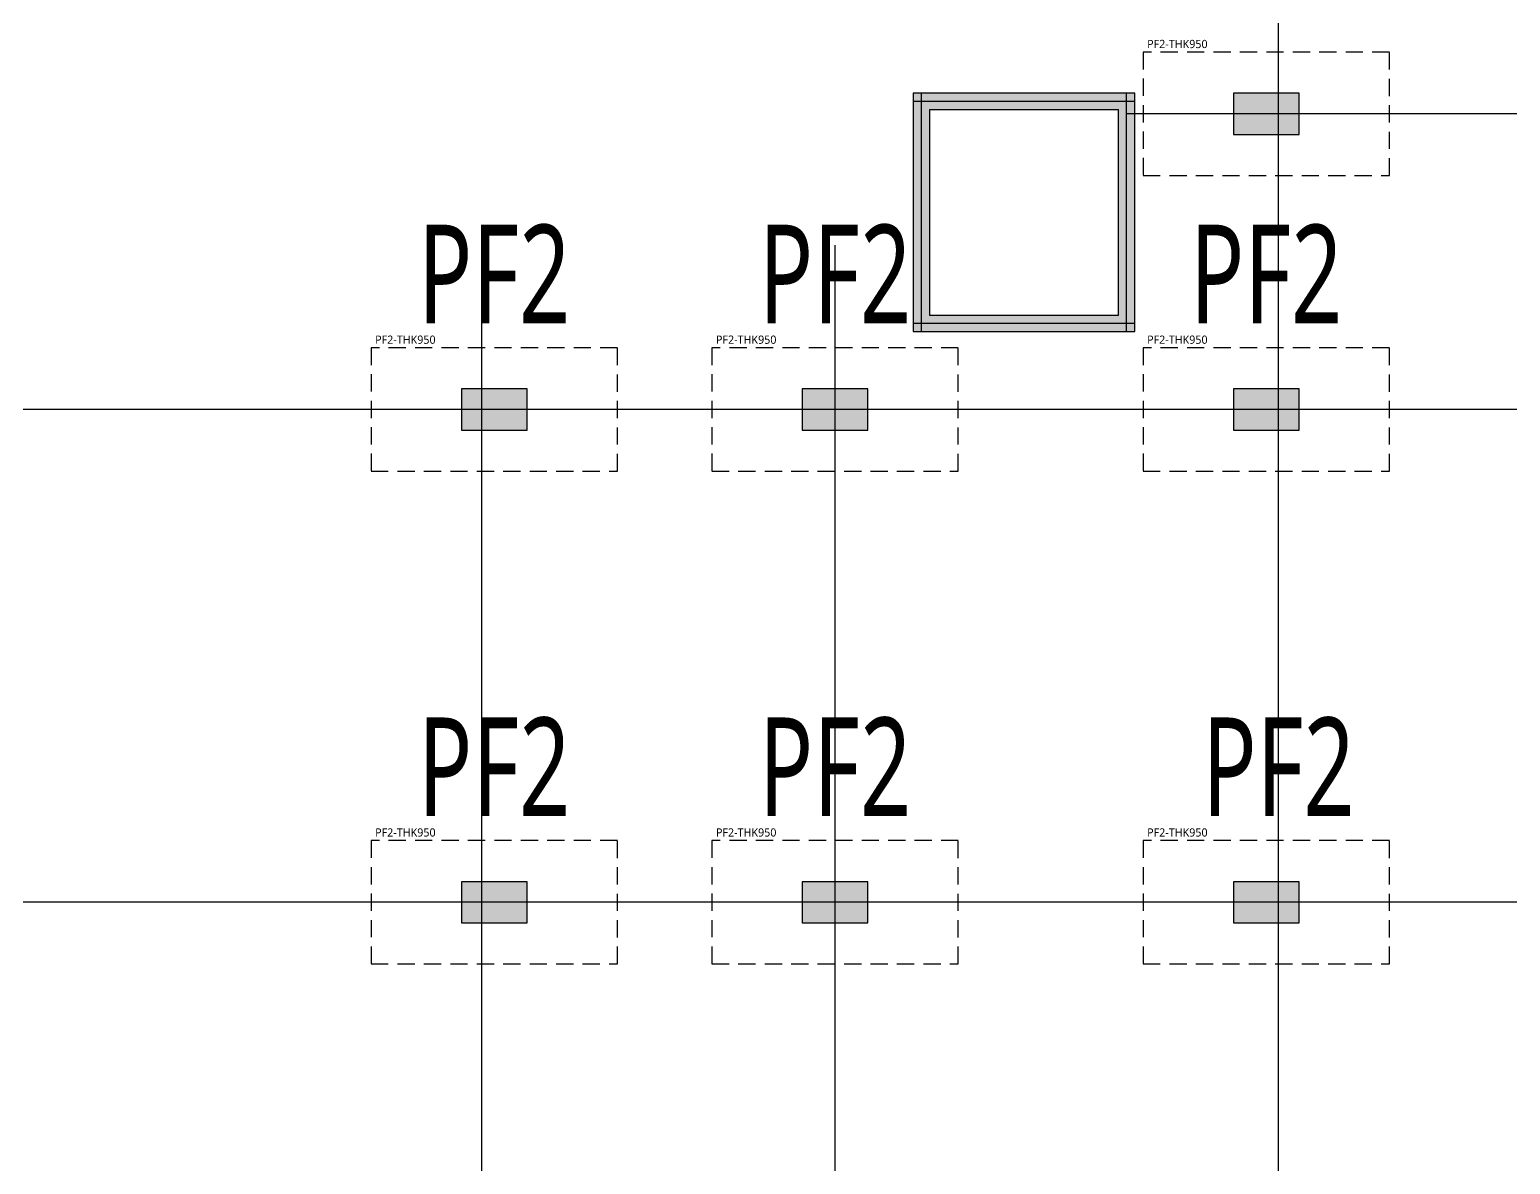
# Model space of a CAD drawing. Header units: millimetres. Extents: x 327808 to 2562540, y -728300 to 402793.
# Drawn here: x 862343 to 880373, y 175922 to 189739 of the extents above; entities that cross this region are included whole.
import ezdxf
from ezdxf.enums import TextEntityAlignment as Align

# ---------------------------------------------------------------- set-up
doc = ezdxf.new("R2010")
doc.units = ezdxf.units.MM
doc.header["$LTSCALE"] = 140
doc.linetypes.add('XS-기초$0$CONTINOUS', pattern=[0])
doc.linetypes.add('XS-기초$0$HID', pattern=[2.3, 1.5, -0.8])
for name, color, linetype in [('NAME-F', 6, 'Continuous'), ('XS-기초$0$252', 252, 'Continuous'), ('XS-기초$0$CEN-P', 14, 'XS-기초$0$CONTINOUS'), ('XS-기초$0$MAT', 3, 'XS-기초$0$HID'), ('XS-기초$0$PILE-P', 4, 'XS-기초$0$HID'), ('XS-기초$0$WALL', 11, 'Continuous')]:
    doc.layers.add(name, color=color, linetype=linetype)
doc.layers.add('XS-기초$0$DEFPOINT', color=144, linetype='Continuous', plot=False)
doc.styles.add('XS-기초$0$맑은고딕', font='malgun.ttf')
doc.styles.add('맑은고딕', font='malgun.ttf')

# ---------------------------------------------------------------- blocks, each defined once
blk = doc.blocks.new('XS-기초$0$A$C762E058C')
at = {"layer": 'XS-기초$0$252'}
h = blk.add_hatch(color=256, dxfattribs=at)
h.dxf.hatch_style = 1
h.paths.add_polyline_path([(117550, -126950), (117550, -126150), (117050, -126150), (117050, -126950)])
h.paths.add_polyline_path([(111050, -126950), (111050, -126150), (110550, -126150), (110550, -126950)])
h.paths.add_polyline_path([(105650, -126950), (105650, -126150), (105150, -126150), (105150, -126950)])
h.paths.add_polyline_path([(101350, -126950), (101350, -126150), (100850, -126150), (100850, -126950)])
h.paths.add_polyline_path([(93250, -126950), (93250, -126150), (92750, -126150), (92750, -126950)])
h.paths.add_polyline_path([(85750, -126950), (85750, -126150), (85250, -126150), (85250, -126950)])
h.paths.add_polyline_path([(117550, -124300), (117550, -123500), (117050, -123500), (117050, -124300)])
h.paths.add_polyline_path([(105650, -124300), (105650, -123500), (105150, -123500), (105150, -124300)])
h.paths.add_polyline_path([(125700, -124300), (125700, -123500), (125200, -123500), (125200, -124300)])
h.paths.add_polyline_path([(111050, -124300), (111050, -123500), (110550, -123500), (110550, -124300)])
h.paths.add_polyline_path([(101350, -124300), (101350, -123500), (100850, -123500), (100850, -124300)])
h.paths.add_polyline_path([(85750, -124300), (85750, -123500), (85250, -123500), (85250, -124300)])
h.paths.add_polyline_path([(93250, -124300), (93250, -123500), (92750, -123500), (92750, -124300)])
h.paths.add_polyline_path([(77200, -124150), (78000, -124150), (78000, -123650), (77200, -123650)])
h.paths.add_polyline_path([(88550, -114000), (87750, -114000), (87750, -114500), (88550, -114500)])
h.paths.add_polyline_path([(88550, -117000), (87750, -117000), (87750, -117500), (88550, -117500)])
h.paths.add_polyline_path([(88550, -111000), (87750, -111000), (87750, -111500), (88550, -111500)])
h.paths.add_polyline_path([(101650, -117000), (100850, -117000), (100850, -117500), (101650, -117500)])
h.paths.add_polyline_path([(101650, -111000), (100850, -111000), (100850, -111500), (101650, -111500)])
h.paths.add_polyline_path([(93400, -117000), (92600, -117000), (92600, -117500), (93400, -117500)])
h.paths.add_polyline_path([(93400, -111000), (92600, -111000), (92600, -111500), (93400, -111500)])
h.paths.add_polyline_path([(86050, -117000), (85250, -117000), (85250, -117500), (86050, -117500)])
h.paths.add_polyline_path([(85850, -111000), (85050, -111000), (85050, -111500), (85850, -111500)])
h.paths.add_polyline_path([(78000, -117000), (77200, -117000), (77200, -117500), (78000, -117500)])
h.paths.add_polyline_path([(78000, -111000), (77200, -111000), (77200, -111500), (78000, -111500)])
h.paths.add_polyline_path([(105800, -117000), (105000, -117000), (105000, -117500), (105800, -117500)])
h.paths.add_polyline_path([(105800, -111000), (105000, -111000), (105000, -111500), (105800, -111500)])
h.paths.add_polyline_path([(111050, -111000), (110250, -111000), (110250, -111500), (111050, -111500)])
h.paths.add_polyline_path([(111050, -117000), (110250, -117000), (110250, -117500), (111050, -117500)])
h.paths.add_polyline_path([(117850, -117000), (117050, -117000), (117050, -117500), (117850, -117500)])
h.paths.add_polyline_path([(117850, -111000), (117050, -111000), (117050, -111500), (117850, -111500)])
h.paths.add_polyline_path([(125850, -117000), (125050, -117000), (125050, -117500), (125850, -117500)])
h.paths.add_polyline_path([(125850, -111000), (125050, -111000), (125050, -111500), (125850, -111500)])
h.paths.add_polyline_path([(110400, -103800), (110400, -103300), (109600, -103300), (109600, -103800)])
h.paths.add_polyline_path([(118500, -103300), (117700, -103300), (117700, -103800), (118500, -103800)])
h.paths.add_polyline_path([(111050, -107400), (110250, -107400), (110250, -107900), (111050, -107900)])
h.paths.add_polyline_path([(117850, -107400), (117050, -107400), (117050, -107900), (117850, -107900)])
h.paths.add_polyline_path([(126600, -103300), (125800, -103300), (125800, -103800), (126600, -103800)])
h.paths.add_polyline_path([(86100, -103300), (85300, -103300), (85300, -103800), (86100, -103800)])
h.paths.add_polyline_path([(86100, -95200), (85300, -95200), (85300, -95700), (86100, -95700)])
h.paths.add_polyline_path([(86100, -87100), (85300, -87100), (85300, -87600), (86100, -87600)])
h.paths.add_polyline_path([(94200, -103300), (93400, -103300), (93400, -103800), (94200, -103800)])
h.paths.add_polyline_path([(94200, -95200), (93400, -95200), (93400, -95700), (94200, -95700)])
h.paths.add_polyline_path([(94200, -87100), (93400, -87100), (93400, -87600), (94200, -87600)])
h.paths.add_polyline_path([(102300, -103300), (101500, -103300), (101500, -103800), (102300, -103800)])
h.paths.add_polyline_path([(102300, -95200), (101500, -95200), (101500, -95700), (102300, -95700)])
h.paths.add_polyline_path([(102300, -87100), (101500, -87100), (101500, -87600), (102300, -87600)])
h.paths.add_polyline_path([(110400, -95200), (109600, -95200), (109600, -95700), (110400, -95700)])
h.paths.add_polyline_path([(110400, -87100), (109600, -87100), (109600, -87600), (110400, -87600)])
h.paths.add_polyline_path([(78000, -103300), (77200, -103300), (77200, -103800), (78000, -103800)])
h.paths.add_polyline_path([(78000, -95200), (77200, -95200), (77200, -95700), (78000, -95700)])
h.paths.add_polyline_path([(78000, -87100), (77200, -87100), (77200, -87600), (78000, -87600)])
h.paths.add_polyline_path([(118500, -95200), (117700, -95200), (117700, -95700), (118500, -95700)])
h.paths.add_polyline_path([(118500, -87100), (117700, -87100), (117700, -87600), (118500, -87600)])
h.paths.add_polyline_path([(126600, -95200), (125800, -95200), (125800, -95700), (126600, -95700)])
h.paths.add_polyline_path([(126600, -87100), (125800, -87100), (125800, -87600), (126600, -87600)])
h.paths.add_polyline_path([(134050, -103300), (133250, -103300), (133250, -103800), (134050, -103800)])
h.paths.add_polyline_path([(86100, -79000), (85300, -79000), (85300, -79500), (86100, -79500)])
h.paths.add_polyline_path([(94200, -79000), (93400, -79000), (93400, -79500), (94200, -79500)])
h.paths.add_polyline_path([(102300, -79000), (101500, -79000), (101500, -79500), (102300, -79500)])
h.paths.add_polyline_path([(110400, -79000), (109600, -79000), (109600, -79500), (110400, -79500)])
h.paths.add_polyline_path([(118500, -79000), (117700, -79000), (117700, -79500), (118500, -79500)])
h.paths.add_polyline_path([(134050, -79000), (133250, -79000), (133250, -79500), (134050, -79500)])
h.paths.add_polyline_path([(126600, -79000), (125800, -79000), (125800, -79500), (126600, -79500)])
h.paths.add_polyline_path([(73650, -79000), (72850, -79000), (72850, -79500), (73650, -79500)])
h.paths.add_polyline_path([(136755, -79000), (135955, -79000), (135955, -79500), (136755, -79500)])
h.paths.add_polyline_path([(68100, -79000), (67300, -79000), (67300, -79500), (68100, -79500)])
h.paths.add_polyline_path([(78000, -79000), (77200, -79000), (77200, -79500), (78000, -79500)])
h = blk.add_hatch(color=256, dxfattribs=at)
h.dxf.hatch_style = 1
h.paths.add_polyline_path([(7565, -107965), (5900, -107965), (5900, -108215), (7565, -108215)])
h.paths.add_polyline_path([(109050, -107400), (106350, -107400), (106350, -110300), (109050, -110300)])
h.paths.add_polyline_path([(106550, -110100), (106550, -107600), (108850, -107600), (108850, -110100)], flags=16)
h.paths.add_polyline_path([(41550, -114300), (38850, -114300), (38850, -117200), (41550, -117200)])
h.paths.add_polyline_path([(41350, -114500), (41350, -117000), (39050, -117000), (39050, -114500)], flags=16)
h.paths.add_polyline_path([(73865, -107965), (72200, -107965), (72200, -108215), (73865, -108215)])
h.paths.add_polyline_path([(140465, -107965), (138800, -107965), (138800, -108215), (140465, -108215)])
blk = doc.blocks.new('XS-기초$0$PF2')
at = {"layer": 'XS-기초$0$MAT', "linetype": 'XS-기초$0$HID'}
blk.add_lwpolyline([(-1500, -750), (1500, -750), (1500, 750), (-1500, 750)], close=True, dxfattribs=at)
at = {"layer": 'XS-기초$0$DEFPOINT', "color": 1, "style": 'XS-기초$0$맑은고딕'}
blk.add_text('PF2-THK950', height=100, dxfattribs=at).set_placement((-1450, 850), align=Align.MIDDLE_LEFT)

msp = doc.modelspace()

# ---------------------------------------------------------------- linework, layer by layer
at = {"layer": 'XS-기초$0$CEN-P', "color": 124}
for p, q in [((877550.4, 146453.9), (877550.4, 190713.9)), ((885350.4, 188713.9), (875700.4, 188713.9)), ((867850.4, 146453.9), (867850.4, 187113.9)), ((872150.4, 146453.9), (872150.4, 187113.9)), ((955930.4, 185113.9), (842580.4, 185113.9))]:
    msp.add_line(p, q, dxfattribs=at)
at = {"layer": 'XS-기초$0$CEN-P'}
for p, q in [((873200.4, 188963.9), (873200.4, 186063.9)), ((875700.4, 186063.9), (875700.4, 188963.9)), ((875800.4, 188863.9), (873100.4, 188863.9)), ((873100.4, 186163.9), (875800.4, 186163.9)), ((955930.4, 179113.9), (731950.4, 179113.9))]:
    msp.add_line(p, q, dxfattribs=at)
at = {"layer": 'XS-기초$0$WALL'}
for p, q in [((875800.4, 188963.9), (873100.4, 188963.9)), ((873100.4, 188963.9), (873100.4, 186063.9)), ((875800.4, 186063.9), (875800.4, 188963.9)), ((877000.4, 188963.9), (877000.4, 188463.9)), ((877800.4, 188963.9), (877000.4, 188963.9)), ((877800.4, 188463.9), (877800.4, 188963.9)), ((875600.4, 188763.9), (873300.4, 188763.9)), ((873300.4, 188763.9), (873300.4, 186263.9)), ((875600.4, 186263.9), (875600.4, 188763.9)), ((877000.4, 188463.9), (877800.4, 188463.9)), ((873300.4, 186263.9), (875600.4, 186263.9)), ((873100.4, 186063.9), (875800.4, 186063.9)), ((867600.4, 185363.9), (867600.4, 184863.9)), ((868400.4, 185363.9), (867600.4, 185363.9)), ((868400.4, 184863.9), (868400.4, 185363.9)), ((871750.4, 185363.9), (871750.4, 184863.9)), ((872550.4, 185363.9), (871750.4, 185363.9)), ((872550.4, 184863.9), (872550.4, 185363.9)), ((877000.4, 185363.9), (877000.4, 184863.9)), ((877800.4, 185363.9), (877000.4, 185363.9)), ((877800.4, 184863.9), (877800.4, 185363.9)), ((867600.4, 184863.9), (868400.4, 184863.9)), ((871750.4, 184863.9), (872550.4, 184863.9)), ((877000.4, 184863.9), (877800.4, 184863.9)), ((867600.4, 179363.9), (867600.4, 178863.9)), ((868400.4, 179363.9), (867600.4, 179363.9)), ((868400.4, 178863.9), (868400.4, 179363.9)), ((871750.4, 179363.9), (871750.4, 178863.9)), ((872550.4, 179363.9), (871750.4, 179363.9)), ((872550.4, 178863.9), (872550.4, 179363.9)), ((877000.4, 179363.9), (877000.4, 178863.9)), ((877800.4, 179363.9), (877000.4, 179363.9)), ((877800.4, 178863.9), (877800.4, 179363.9)), ((867600.4, 178863.9), (868400.4, 178863.9)), ((871750.4, 178863.9), (872550.4, 178863.9)), ((877000.4, 178863.9), (877800.4, 178863.9))]:
    msp.add_line(p, q, dxfattribs=at)

# ---------------------------------------------------------------- block references
at = {"layer": 'XS-기초$0$252'}
msp.add_blockref('XS-기초$0$A$C762E058C', (766750.4, 296363.9), dxfattribs=at)
at = {"layer": 'XS-기초$0$PILE-P'}
for p in [(877400.4, 188713.9), (868000.4, 185113.9), (872150.4, 185113.9), (877400.4, 185113.9), (868000.4, 179113.9), (872150.4, 179113.9), (877400.4, 179113.9)]:
    msp.add_blockref('XS-기초$0$PF2', p, dxfattribs=at)

# ---------------------------------------------------------------- texts
at = {"layer": 'NAME-F', "style": '맑은고딕', "width": 0.7}
for p in [(868000.4, 186763.9), (872150.4, 186763.9), (877400.4, 186763.9), (868000.4, 180763.9), (872150.4, 180763.9), (877550.4, 180763.9)]:
    msp.add_text('PF2', height=1200, dxfattribs=at).set_placement(p, align=Align.MIDDLE_CENTER)

doc.saveas('drawing.dxf')
